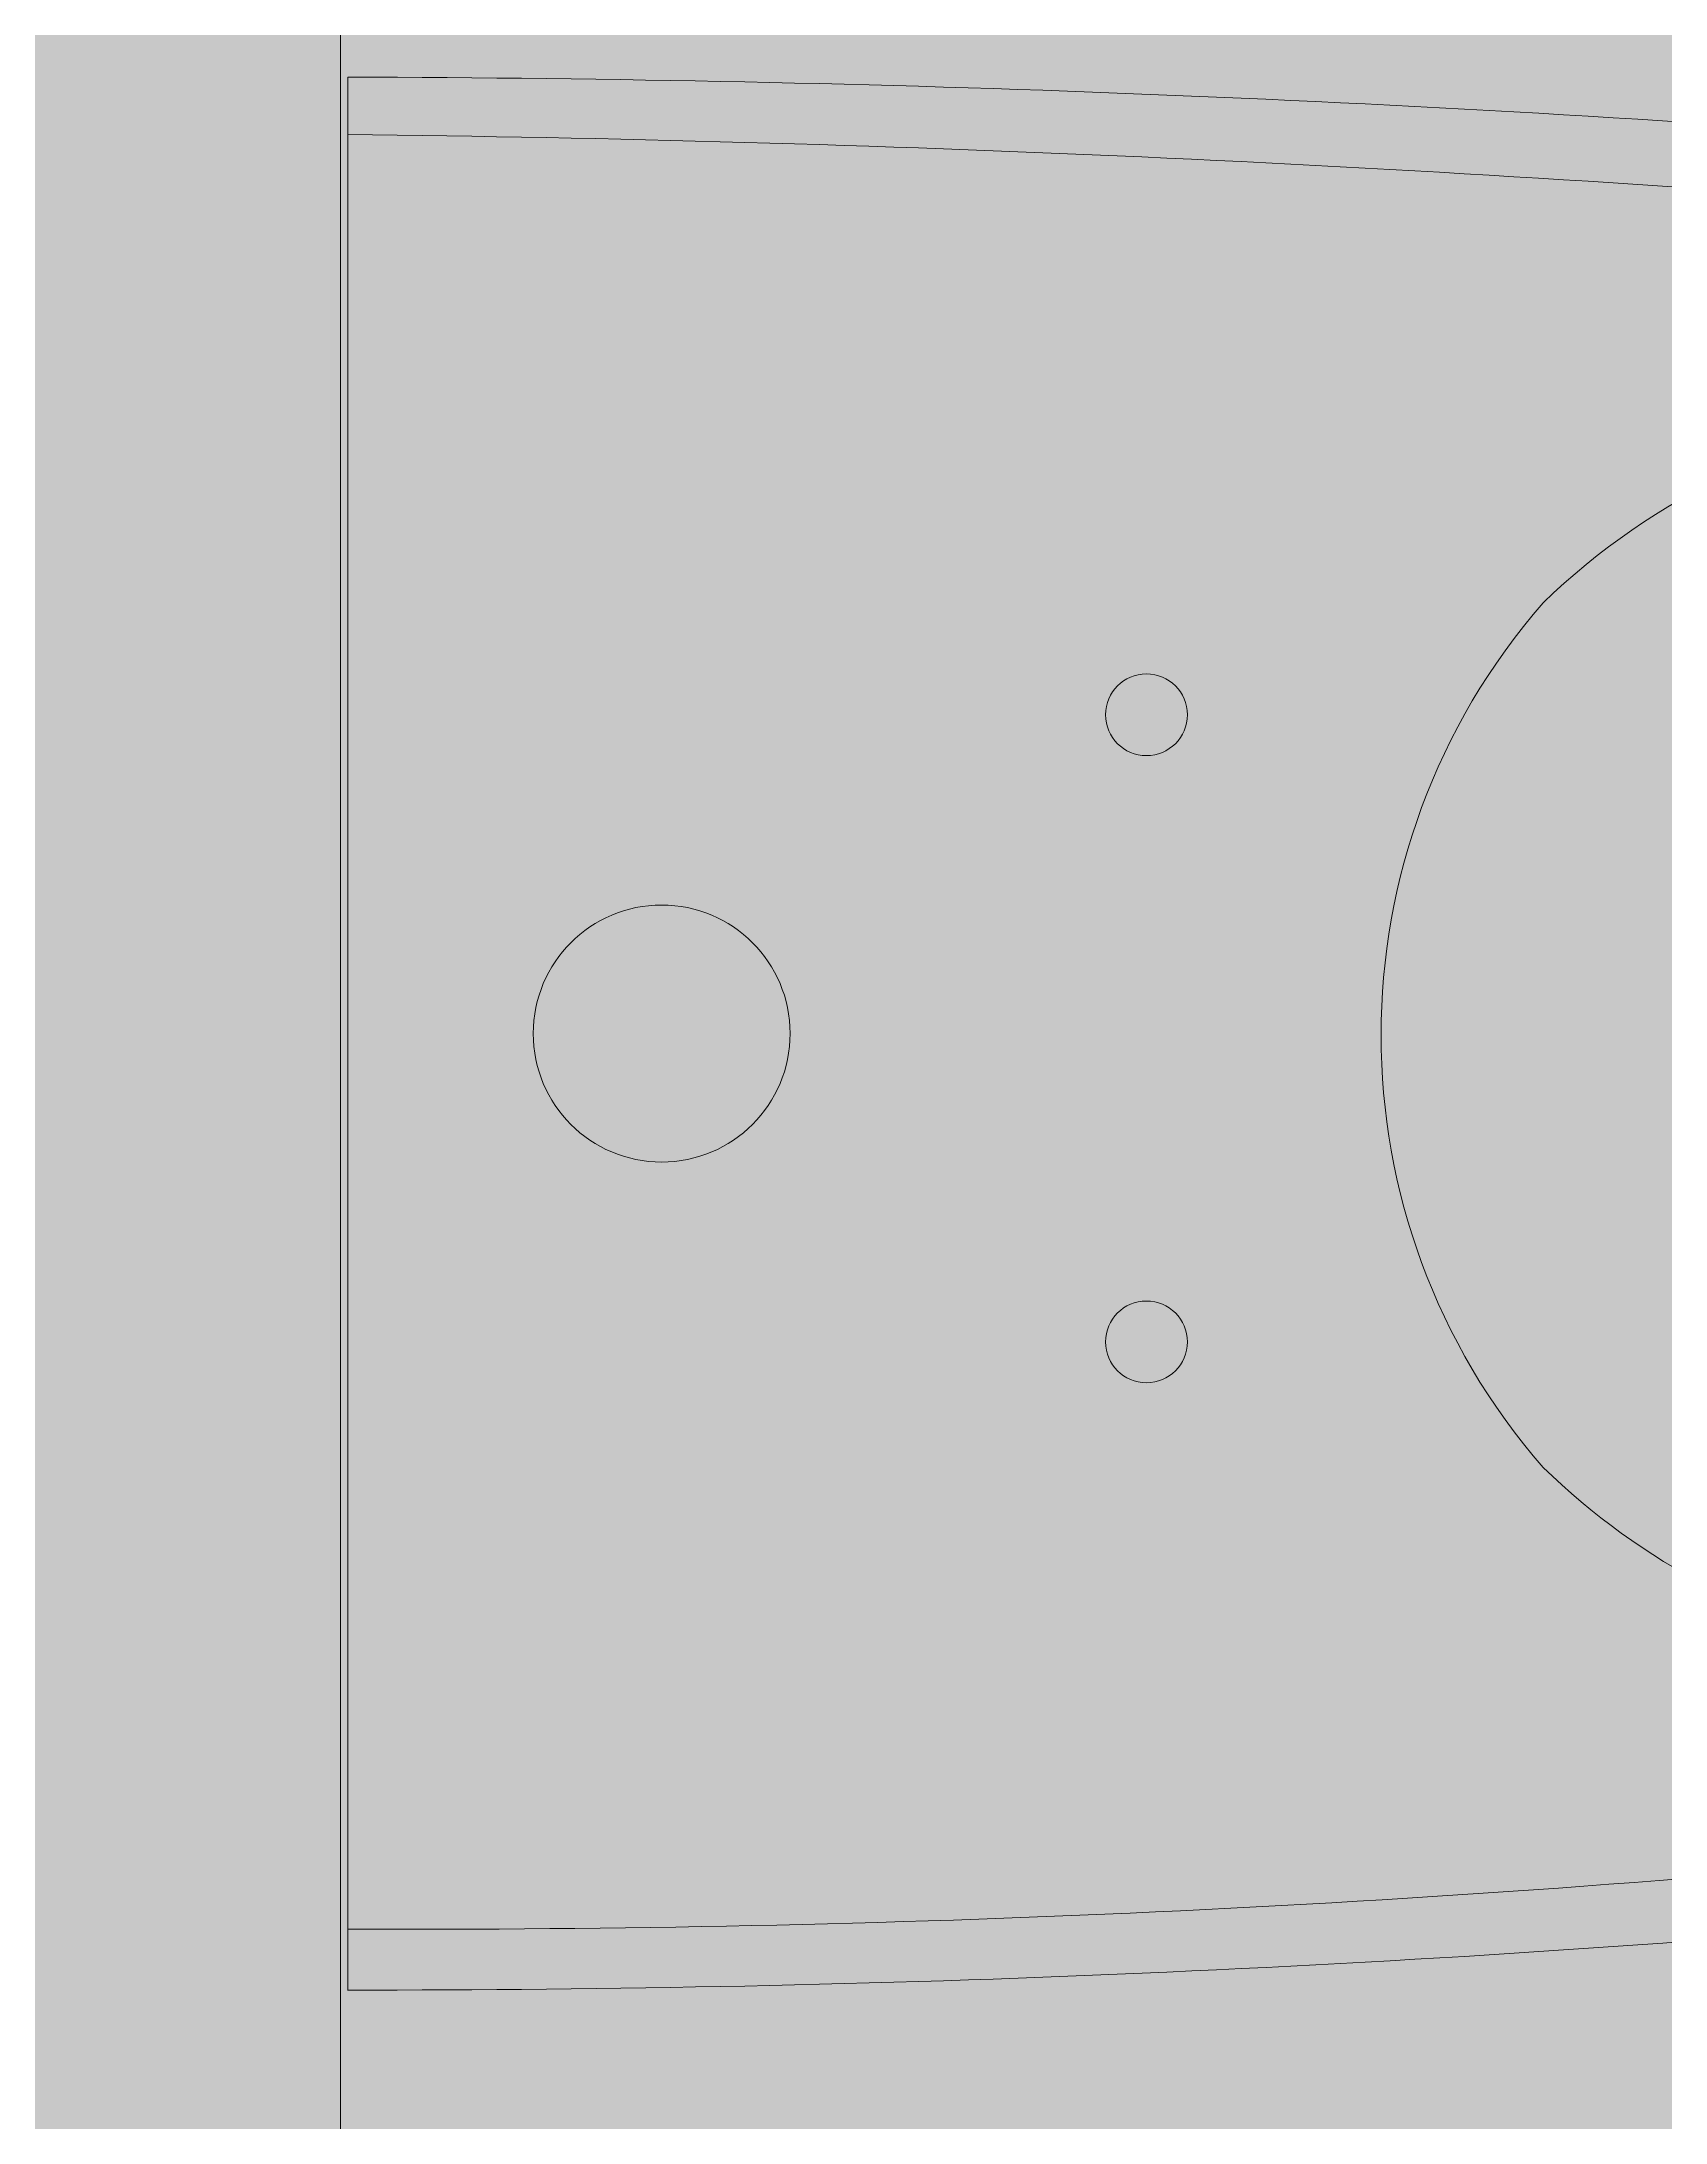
# Model space of a CAD drawing. Header units: inches. Extents: x 1 to 4591, y -953 to 1388.
# Drawn here: x 3389.96 to 3404.18, y 1.88 to 20.09 of the extents above; entities that cross this region are included whole.
import ezdxf

# ---------------------------------------------------------------- set-up
doc = ezdxf.new("R2010")
doc.units = ezdxf.units.IN
doc.header["$MEASUREMENT"] = 0
for name, color, linetype, lineweight in [('4th Floor Revit Background_dwg', 8, 'Continuous', 9), ('A-DETL-GENF', 92, 'Continuous', 9), ('A-EXIST-CORE', 7, 'Continuous', 9), ('P-FIXT', 7, 'Continuous', 9)]:
    doc.layers.add(name, color=color, linetype=linetype, lineweight=lineweight)
doc.styles.add('Swis721 Lt BT', font='swissl.ttf', dxfattribs={"height": 0.001})

# ---------------------------------------------------------------- blocks, each defined once
blk = doc.blocks.new('4th Floor Revit Background_dwg_WC-WALL-MTD-PLN-2868501-4th Floor New Construction - Tel_Data_Elec Plan')
at = {"layer": 'P-FIXT'}
blk.add_line((8.375, 0), (-8.375, 0), dxfattribs=at)
for centre, radius in [((0, -2.75), 1.125), ((-2.7, -6.996), 0.358), ((2.791, -6.996), 0.358)]:
    blk.add_circle(centre, radius, dxfattribs=at)
for centre, radius, start, end in [((-199.077, 2.365), 206.962, 355.49184, 359.34538), ((-183.611, 0.627), 191.987, 355.65952, 359.81286), ((148.965, -0.152), 157.34, 179.94453, 185.01378), ((132.947, -0.527), 140.79, 179.78542, 185.54502), ((-0.014, -14.807), 5.756, 48.8891, 131.1109), ((0.634, -14.778), 6.181, 135.8228, 168.905), ((-0.524, -14.643), 5.988, 5.8382, 44.1772)]:
    blk.add_arc(centre, radius, start, end, dxfattribs=at)
blk = doc.blocks.new('4th Floor Revit Background_dwg-1506688-4th Floor New Construction - Tel_Data_Elec Plan')
at = {"layer": 'A-EXIST-CORE', "flags": 128}
blk.add_lwpolyline([(1845.104, 753.018), (1845.104, 901.393), (1980.729, 901.393), (1980.729, 836.893), (1959.729, 836.893), (1959.729, 830.643), (2012.729, 830.643), (2012.729, 739.768)], dxfattribs=at)
at = {"rotation": 89.99999999999999}
blk.add_blockref('4th Floor Revit Background_dwg_WC-WALL-MTD-PLN-2868501-4th Floor New Construction - Tel_Data_Elec Plan', (1845.166, 852.398), dxfattribs=at)
at = {"layer": 'P-FIXT', "char_height": 0.001, "attachment_point": 1, "line_spacing_factor": 1.005062, "style": 'Swis721 Lt BT'}
for s, insert, width in [('K-4330', (1845.104, 852.399), 0.00515), ('KINGSTON', (1845.104, 852.397), 0.00823), ('C_TOILETS', (1845.104, 852.395), 0.00833), ('VITREOUS CHINA', (1845.104, 852.394), 0.01315)]:
    blk.add_mtext(s, dxfattribs=dict(at, insert=insert, width=width))
at = {"layer": 'P-FIXT', "char_height": 0.001, "attachment_point": 1, "rotation": 90, "line_spacing_factor": 1.005062, "style": 'Swis721 Lt BT'}
for s, insert, width in [('K-3432', (1845.165, 852.398), 0.00515), ('WELLWORTH', (1845.167, 852.398), 0.01003), ('TOILETS', (1845.169, 852.398), 0.00633), ('VITREOUS CHINA', (1845.17, 852.398), 0.01315)]:
    blk.add_mtext(s, dxfattribs=dict(at, insert=insert, width=width))

msp = doc.modelspace()

# ---------------------------------------------------------------- hatches: boundary and pattern name
at = {"layer": 'A-DETL-GENF'}
h = msp.add_hatch(color=9, dxfattribs=at)
h.paths.add_polyline_path([(3097.304, -162.72), (3245.204, -162.72), (3245.204, -147.944), (3456.829, -147.944), (3456.829, -162.72), (3571.34, -162.72), (3571.34, 64.405), (3097.304, 64.405), (3097.304, 24.53), (3106.79, 24.53), (3106.79, -19.47), (3097.304, -19.47), (3097.304, -77.47), (3106.79, -77.47), (3106.79, -121.47), (3097.304, -121.47), (3097.304, -158.22)], flags=0)
h.paths.add_polyline_path([(4231.235, -162.72), (4231.235, 68.308), (3945.235, 68.308), (3945.235, -162.72), (4221.965, -162.72)], flags=0)
h.paths.add_polyline_path([(2867.813, -160.845), (2965.29, -160.845), (2965.29, -120.86), (2955.79, -120.86), (2955.79, -76.86), (2965.79, -76.86), (2965.79, -18.86), (2955.79, -18.86), (2955.79, 25.14), (2965.29, 25.14), (2965.29, 62.362), (2881.542, 62.362), (2799.662, 144.242), (2742.193, 144.242), (2742.193, 18.14), (2705.207, 18.14), (2705.207, -160.845), (2863.813, -160.845)], flags=0)
h.paths.add_polyline_path([(2221.813, 330.778), (2221.813, 334.778), (2380.799, 334.778), (2494.978, 448.957), (2385.157, 558.753), (2314.519, 558.753), (2314.519, 773.499), (2198.584, 773.499), (2198.584, 330.778)], flags=0)

# ---------------------------------------------------------------- block references
at = {"layer": '4th Floor Revit Background_dwg', "color": 7}
msp.add_blockref('4th Floor Revit Background_dwg-1506688-4th Floor New Construction - Tel_Data_Elec Plan', (1547.475, -840.988), dxfattribs=at)

doc.saveas('drawing.dxf')
